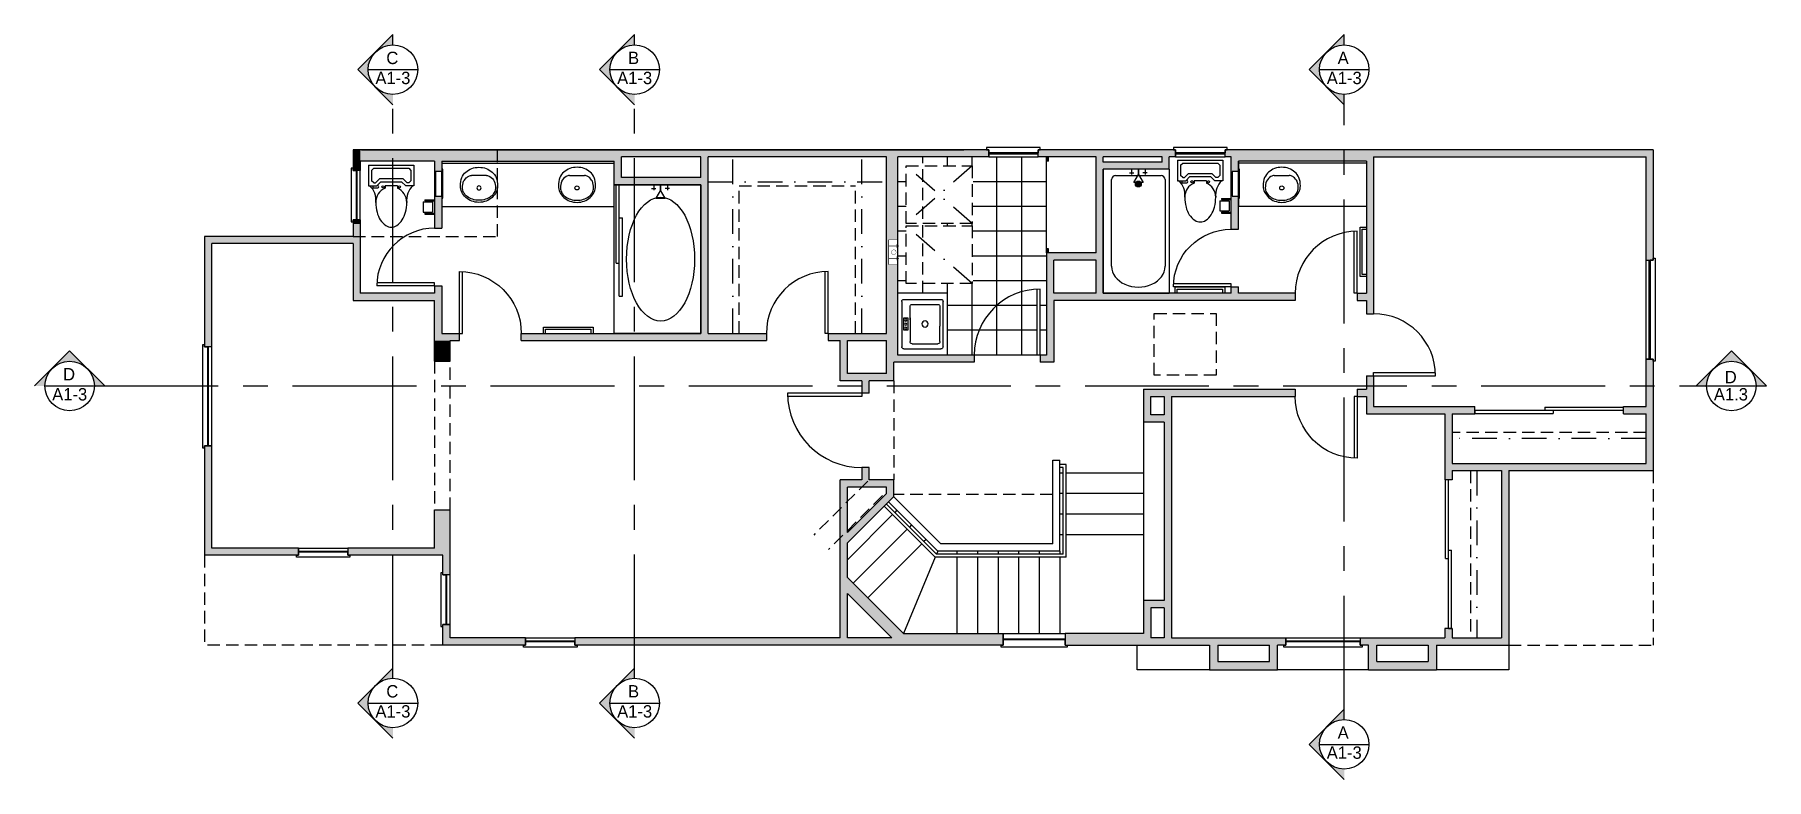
# Model space of a CAD drawing. Extents: x -784 to 55, y -305 to 56.
import ezdxf

# ---------------------------------------------------------------- set-up
doc = ezdxf.new("R2010")
doc.units = 0
doc.header["$LTSCALE"] = 48
doc.header["$MEASUREMENT"] = 0
for name, pattern in [('CENTER', [2, 1.25, -0.25, 0.25, -0.25]), ('DASHDOT2', [0.5, 0.25, -0.125, 0, -0.125]), ('HIDDEN', [0.375, 0.25, -0.125]), ('HIDDEN2', [0.1875, 0.125, -0.0625])]:
    doc.linetypes.add(name, pattern=pattern)
doc.layers.get('0').update_dxf_attribs({"linetype": 'CONTINUOUS'})
for name, color, linetype in [('A-BLDG-OUTLINE', 7, 'HIDDEN2'), ('A-CAB-HI', 3, 'HIDDEN2'), ('A-CAB-LOW', 3, 'CONTINUOUS'), ('A-DOOR-WDO', 1, 'CONTINUOUS'), ('A-FLOORING', 150, 'CONTINUOUS'), ('A-MIRR', 6, 'CONTINUOUS'), ('A-MISC', 6, 'CONTINUOUS'), ('A-PLUMB', 7, 'CONTINUOUS'), ('A-POCHE', 11, 'CONTINUOUS'), ('A-ROOF-BLDG', 3, 'HIDDEN'), ('A-S&P', 3, 'DASHDOT2'), ('A-SECT-LINE', 6, 'CONTINUOUS'), ('A-SOFFIT-INT', 236, 'HIDDEN2'), ('A-STAIR', 3, 'CONTINUOUS'), ('A-SYM', 7, 'CONTINUOUS'), ('A-WALL', 4, 'CONTINUOUS'), ('A-WALL-LOW', 7, 'CONTINUOUS')]:
    doc.layers.add(name, color=color, linetype=linetype)
doc.styles.add('ATT', font='txt')
doc.styles.get("Standard").update_dxf_attribs({"font": 'ERASMD.TTF', "height": 4.5})

# ---------------------------------------------------------------- blocks, each defined once
blk = doc.blocks.new('LF24')
at = {"layer": 'A-DOOR-WDO'}
for p, q in [((0, 0), (0, 28)), ((1.5, 0), (1.5, 27.96)), ((0, 0), (1.5, 0))]:
    blk.add_line(p, q, dxfattribs=at)
blk.add_arc((0, 0), 28, 0, 90, dxfattribs=at)
blk = doc.blocks.new('RT26')
at = {"layer": 'A-DOOR-WDO'}
for p, q in [((-1.5, 0), (-1.5, 29.96)), ((0, 0), (0, 30)), ((0, 0), (-1.5, 0))]:
    blk.add_line(p, q, dxfattribs=at)
blk.add_arc((0, 0), 30, 90, 180, dxfattribs=at)
blk = doc.blocks.new('RT28')
at = {"layer": 'A-DOOR-WDO'}
for p, q in [((-1.5, 0), (-1.5, 31.96)), ((0, 0), (0, 32)), ((0, 0), (-1.5, 0))]:
    blk.add_line(p, q, dxfattribs=at)
blk.add_arc((0, 0), 32, 90, 180, dxfattribs=at)
blk = doc.blocks.new('RT24')
at = {"layer": 'A-DOOR-WDO'}
for p, q in [((-1.5, 0), (-1.5, 27.96)), ((0, 0), (0, 28)), ((0, 0), (-1.5, 0))]:
    blk.add_line(p, q, dxfattribs=at)
blk.add_arc((0, 0), 28, 90, 180, dxfattribs=at)
blk = doc.blocks.new('A$C728E3405')
at = {"layer": 'A-PLUMB'}
for p, q in [((-13, 17.5), (-13, -0.5)), ((-12, 18.5), (10, 18.5)), ((11, 17.5), (11, -0.5)), ((-10.5, 13.5), (-10.5, 1)), ((-3, 14.5), (-9.5, 14.5)), ((-4, 14.5), (7.5, 14.5)), ((8.5, 13.5), (8.5, 1)), ((-9.5, 0), (0, 0)), ((7.5, 0), (0, 0)), ((10, -1.5), (-12, -1.5))]:
    blk.add_line(p, q, dxfattribs=at)
blk.add_lwpolyline([(2, 17.49), (-4, 17.49), (-4, 15.49), (2, 15.49)], close=True, dxfattribs=at)
for centre, radius in [((-3, 16.49), 0.5), ((-1, 16.49), 0.5), ((1, 16.49), 0.5), ((-1.07, 7.25), 1.5)]:
    blk.add_circle(centre, radius, dxfattribs=at)
for centre, start, end in [((-12, 17.5), 90, 180), ((10, 17.5), 0, 90), ((-9.5, 13.5), 90, 180), ((7.5, 13.5), 0, 90), ((-9.5, 1), 180, 270), ((7.5, 1), 270, 0), ((-12, -0.5), 180, 270), ((10, -0.5), 270, 0)]:
    blk.add_arc(centre, 1, start, end, dxfattribs=at)
blk = doc.blocks.new('A$C39BE0FEF')
at = {"layer": 'A-DOOR-WDO'}
for p, q in [((-1.5, 34), (-1.5, 72)), ((0, 72), (-1.5, 72)), ((0, 0), (0, 72)), ((-1.5, 34), (0, 34)), ((0, 38), (1.5, 38)), ((1.5, 0), (1.5, 38)), ((0, 0), (1.5, 0))]:
    blk.add_line(p, q, dxfattribs=at)
blk = doc.blocks.new('15PTOI12')
at = {"color": 0, "linetype": 'ByBlock'}
for p, q in [((0, -11), (0, 11)), ((0, 11), (10, 11)), ((1.5, 8.5), (2.5, 9.5)), ((1.5, -8.5), (1.5, 8.5)), ((2.5, 9.5), (7.5, 9.5)), ((7.5, 9.5), (8.5, 8.5)), ((8.5, 8.5), (8.5, 7.62132)), ((10, 11), (10, 7)), ((6.5, 5.62132), (8.5, 7.62132)), ((6.5, -5.62132), (6.5, 5.62132)), ((8, 5), (10, 7)), ((8, -5), (8, 5)), ((10, 3), (10, -3)), ((10, 3), (11.126136, 3)), ((6.5, -5.62132), (8.5, -7.62132)), ((8, -5), (10, -7)), ((8.5, -8.5), (8.5, -7.62132)), ((10, -3), (11.126136, -3)), ((10, -6.5), (10, -7)), ((10, -11), (10, -7)), ((11, -9), (11, -6.5)), ((0, -11), (10, -11)), ((2.5, -9.5), (1.5, -8.5)), ((2.5, -9.5), (7.5, -9.5)), ((8.5, -8.5), (7.5, -9.5)), ((10, -9), (11, -9))]:
    blk.add_line(p, q, dxfattribs=at)
blk.add_lwpolyline([(18, -7.5, 0.063415), (22.795427, -6.889337, 0.076468), (26.485281, -5.303301, 0.107136), (29.197945, -2.662065, 0.147373), (30, 0, 0.147373), (29.197945, 2.662065, 0.107136), (26.485281, 5.303301, 0.076468), (22.795427, 6.889337, 0.063415), (18, 7.5, 0.063415)], format="xyb", dxfattribs=at)
for centre in [(10.5, 4), (10.5, -4)]:
    blk.add_circle(centre, 0.5, dxfattribs=at)
for centre, radius, start, end in [((16.779412, 16.411765), 8.994964, 221.088993, 277.798917), ((18, 0), 7.5, 90, 156.421822), ((10.5, -6.5), 0.5, 0, 180), ((16.779412, -16.411765), 8.994964, 82.201083, 138.911007), ((18, 0), 7.5, 203.578178, 270)]:
    blk.add_arc(centre, radius, start, end, dxfattribs=at)
at = {"color": 0, "linetype": 'ByBlock', "style": 'ATT'}
for tag, p, flags in [('ITEM', (0, -21), 3), ('ROOM_NUMBER', (0, -30), 1)]:
    blk.add_attdef(tag, p, '', height=6, dxfattribs=dict(at, flags=flags))
blk = doc.blocks.new('A$C48CE6409')
at = {"layer": 'A-PLUMB', "linetype": 'DASHDOT2'}
for p, q in [((0, 32), (28, 0)), ((28, 32), (0, 0)), ((57.08, 32), (29.08, 0))]:
    blk.add_line(p, q, dxfattribs=at)
at = {"layer": 'A-PLUMB', "linetype": 'HIDDEN2'}
for points in [[(0, 0), (0, 32), (28, 32), (28, 0)], [(29.08, 0), (29.08, 32), (57.08, 32), (57.08, 0)]]:
    blk.add_lwpolyline(points, close=True, dxfattribs=at)
blk = doc.blocks.new('15PLAV07')
at = {"color": 0, "linetype": 'ByBlock'}
blk.add_line((4, -3.63), (4, 3.64), dxfattribs=at)
blk.add_lwpolyline([(9, 9, 0.083035), (4.99, 8.33, 0.102376), (2.34, 6.36, 0.093737), (0.62, 3.49, 0.088426), (0, 0, 0.088426), (0.62, -3.49, 0.093737), (2.34, -6.36, 0.102376), (4.99, -8.33, 0.083035), (9, -9, 0.109452), (12.01, -8.33, 0.102376), (14.66, -6.36, 0.093737), (16.38, -3.49, 0.088426), (17, 0, 0.088426), (16.38, 3.49, 0.093737), (14.66, 6.36, 0.102376), (12.01, 8.33, 0.109452)], format="xyb", close=True, dxfattribs=at)
blk.add_circle((10, 0), 1, dxfattribs=at)
for centre, radius, start, end in [((7, 3.64), 3, 146.09549, 180), ((11.36, 0.71), 8.25, 143.1301, 146.09549), ((9.92, 1.79), 6.45, 118.9112, 143.1301), ((9.99, -1.24), 9.24, 89.91715, 110.18758), ((10, 3.45), 4.55, 61.0888, 90), ((9.08, 1.79), 6.45, 36.8699, 61.0888), ((7.64, 0.71), 8.25, 17.25794, 36.8699), ((5.37, 0), 10.63, 0, 17.25794), ((5.37, 0), 10.63, 342.74206, 0), ((7, -3.63), 3, 180, 212.25981), ((9.92, -1.79), 6.45, 212.25981, 241.0888), ((9.99, 1.24), 9.24, 249.81242, 270.08285), ((10, -3.45), 4.55, 270, 298.9112), ((9.08, -1.79), 6.45, 298.9112, 323.1301), ((7.64, -0.71), 8.25, 323.1301, 342.74206)]:
    blk.add_arc(centre, radius, start, end, dxfattribs=at)
blk = doc.blocks.new('A$C55E5684B')
at = {"layer": 'A-MISC'}
for p, q in [((0, 13), (3, 13)), ((0, 1), (0, 13)), ((3, 13), (3, 14)), ((3, 14), (3.5, 14)), ((3, 13), (3, 1)), ((3.5, 14), (3.5, 0)), ((3, 1), (0, 1)), ((3, 0), (3, 1)), ((3.5, 0), (3, 0))]:
    blk.add_line(p, q, dxfattribs=at)
blk = doc.blocks.new('A$C3EF4278A')
at = {"layer": 'A-PLUMB'}
blk.add_hatch(color=256, dxfattribs=at).paths.add_polyline_path([(-8.55, -17, -1), (-5.67, -17, -1)])
for p, q in [((-60, 0), (0, 0)), ((-60, 0), (-60, -32)), ((-46.99, -4), (-4.99, -4)), ((-2.99, -6), (-2.99, -28)), ((0, -32), (0, 0)), ((-6.44, -19.26), (-6.44, -14.74)), ((-6.44, -14.74), (-2.53, -17)), ((0, -13.72), (-2.54, -13.72)), ((-1.71, -12.67), (-1.71, -14.77)), ((-2.53, -17), (-6.44, -19.26)), ((0, -20.28), (-2.54, -20.28)), ((0, -17), (-2.53, -17)), ((-2.53, -17), (0, -17)), ((-1.71, -21.33), (-1.71, -19.23)), ((0, -32), (-60, -32)), ((-4.99, -30), (-46.99, -30))]:
    blk.add_line(p, q, dxfattribs=at)
blk.add_circle((-7.11, -17), 1.44, dxfattribs=at)
for centre, start, end in [((-4.99, -6), 0, 90), ((-4.99, -28), 270, 0)]:
    blk.add_arc(centre, 2, start, end, dxfattribs=at)
blk.add_ellipse((-46.99, -17), major_axis=(0, 13), ratio=0.773067, start_param=0, end_param=3.141593, dxfattribs=at)
blk = doc.blocks.new('T.P.')
at = {"layer": 'A-MISC', "linetype": 'Continuous'}
for p, q in [((-7, -4.75), (-7, 0)), ((-6.5, -4.75), (-6.5, 0)), ((-0.5, -4.75), (-0.5, 0)), ((0, -4.75), (0, 0)), ((-6.5, -4.75), (-7, -4.75)), ((-6, -4), (-6.5, -4)), ((-1, -1), (-6, -1)), ((-6, -5.5), (-6, -1)), ((-1, -5.5), (-6, -5.5)), ((-1, -5.5), (-1, -1)), ((-0.5, -4), (-1, -4)), ((0, -4.75), (-0.5, -4.75))]:
    blk.add_line(p, q, dxfattribs=at)
blk = doc.blocks.new('T.B.')
at = {"layer": 'A-MISC', "linetype": 'Continuous'}
for p, q in [((0, 0), (3, 0)), ((3, 0), (3, -24)), ((0, -1), (2, -1)), ((2, -1), (2, -23)), ((2, -23), (0, -23)), ((3, -24), (0, -24))]:
    blk.add_line(p, q, dxfattribs=at)
blk = doc.blocks.new('A$C2322382C')
at = {"layer": 'A-DOOR-WDO'}
for p, q in [((0, 36), (-36, 36)), ((0, 34.5), (-35.96, 34.5)), ((0, 36), (0, 34.5))]:
    blk.add_line(p, q, dxfattribs=at)
blk.add_arc((0, 36), 36, 180, 270, dxfattribs=at)

msp = doc.modelspace()

# ---------------------------------------------------------------- hatches: boundary and pattern name
at = {"layer": 'A-POCHE'}
h = msp.add_hatch(color=256, dxfattribs=at)
h.dxf.hatch_style = 1
h.paths.add_polyline_path([(-364, 0), (-364, -3.5), (-322, -3.5), (-322, 0), (-323, 0)])
h = msp.add_hatch(color=256, dxfattribs=at)
h.dxf.hatch_style = 1
h.paths.add_polyline_path([(-298, 0), (-298, -3.5), (-270, -3.5), (-270, -69.5), (-294, -69.5), (-294, -99.5), (-297, -99.5), (-297, -103), (-290.5, -103), (-290.5, -73), (-173.5, -73), (-173.5, -69.5), (-201, -69.5), (-201, -66.5), (-204.5, -66.5), (-204.5, -69.5), (-266.5, -69.5), (-266.5, -9.5), (-234.5, -9.5), (-234.5, -3.5), (-231.5, -3.5), (-231.5, 0), (-232.5, 0)])
h.paths.add_polyline_path([(-266.5, -3.5), (-266.5, -6), (-238, -6), (-238, -3.5)], flags=17)
h = msp.add_hatch(color=256, dxfattribs=at)
h.dxf.hatch_style = 1
h.paths.add_polyline_path([(-201, 0), (-207.5, 0), (-207.5, -3.5), (-204.5, -3.5), (-204.5, -38.5), (-201, -38.5), (-201, -22.49), (-204, -22.49), (-204, -10.49), (-201, -10.49), (-201, -9.49), (-201, -5.5)])
h = msp.add_hatch(color=256, dxfattribs=at)
h.dxf.hatch_style = 1
h.paths.add_polyline_path([(-626.5, 0), (-630, 0), (-630, -5.5), (-626.5, -5.5)])
h.paths.add_polyline_path([(-630, -10), (-626.5, -10), (-626.5, -5.5), (-630, -5.5)])
h = msp.add_hatch(color=256, dxfattribs=at)
h.dxf.hatch_style = 1
h.paths.add_polyline_path([(-503.5, 0), (-626.5, 0), (-626.5, -5.5), (-587, -5.5), (-503.5, -5.5)])
h = msp.add_hatch(color=256, dxfattribs=at)
h.dxf.hatch_style = 1
h.paths.add_polyline_path([(-587, -5.5), (-590.5, -5.5), (-590.5, -38), (-587, -38), (-587, -22.49), (-590, -22.49), (-590, -10.49), (-587, -10.49), (-587, -9.49)])
h = msp.add_hatch(color=256, dxfattribs=at)
h.dxf.hatch_style = 1
h.paths.add_polyline_path([(-500, -13.5), (-500, -3.5), (-461.5, -3.5), (-461.5, -13.5)], flags=16)
h.paths.add_polyline_path([(-548.5, -89), (-548.5, -92.5), (-429.75, -92.5), (-429.75, -89), (-458, -89), (-458, -3.5), (-364, -3.5), (-364, 0), (-503.5, 0), (-503.5, -17), (-461.5, -17), (-461.5, -89)])
h = msp.add_hatch(color=256, dxfattribs=at)
h.dxf.hatch_style = 1
h.paths.add_polyline_path([(-370.5, -43.65), (-366, -43.65), (-366, -3.5), (-371.5, -3.5), (-371.5, -99.5), (-366, -99.5), (-366, -55.65), (-370.5, -55.65)])
h = msp.add_hatch(color=256, dxfattribs=at)
h.dxf.hatch_style = 1
h.paths.add_polyline_path([(-293, -3.5), (-294, -3.5), (-294, -5.5), (-293, -5.5)])
h = msp.add_hatch(color=256, dxfattribs=at)
h.dxf.hatch_style = 1
h.paths.add_polyline_path([(-201, 0), (-201, -5.5), (-139, -5.5), (-139, 0)])
h = msp.add_hatch(color=256, dxfattribs=at)
h.dxf.hatch_style = 1
h.paths.add_polyline_path([(-139, 0), (-139, -5.5), (-139, -69.5), (-143.5, -69.5), (-143.5, -73), (-139, -73), (-139, -79.5), (-135.5, -79.5), (-135.5, -3.5), (-3.5, -3.5), (-3.5, -53.5), (0, -53.5), (0, -52.5), (0, 0)])
h = msp.add_hatch(color=256, dxfattribs=at)
h.dxf.hatch_style = 1
h.paths.add_polyline_path([(-702, -95.5), (-698.5, -95.5), (-698.5, -45.5), (-630, -45.5), (-630, -73), (-590.5, -73), (-590.5, -92.5), (-578.5, -92.5), (-578.5, -89), (-587, -89), (-587, -66), (-590.5, -66), (-590.5, -69.5), (-626.5, -69.5), (-626.5, -36), (-630, -36), (-630, -42), (-702, -42)])
h = msp.add_hatch(color=256, dxfattribs=at)
h.dxf.hatch_style = 1
h.paths.add_polyline_path([(-626.5, -36.02), (-626.5, -34), (-630, -34), (-630, -35), (-630, -36.02)])
h = msp.add_hatch(color=256, dxfattribs=at)
h.dxf.hatch_style = 1
h.paths.add_polyline_path([(-294, -50), (-293, -50), (-293, -48), (-294, -48)])
h = msp.add_hatch(color=256, dxfattribs=at)
h.dxf.hatch_style = 1
h.paths.add_polyline_path([(-294, -50), (-294, -69.5), (-290.5, -69.5), (-290.5, -53.5), (-270, -53.5), (-270, -50)])
h = msp.add_hatch(color=256, dxfattribs=at)
h.paths.add_polyline_path([(-371.5, -89), (-390.5, -89), (-390.5, -92.5), (-371.5, -92.5)])
h.paths.add_polyline_path([(-390.5, -89), (-399.75, -89), (-399.75, -92.5), (-394, -92.5), (-394, -112), (-390.5, -112)])
h.paths.add_polyline_path([(-371.5, -108.5), (-390.5, -108.5), (-390.5, -112), (-383.5, -112), (-383.5, -114.49), (-380, -114.49), (-380, -112), (-371.5, -112)])
h.paths.add_polyline_path([(-380, -114.49), (-383.5, -114.49), (-383.5, -118), (-380, -118)])
h = msp.add_hatch(color=256, dxfattribs=at)
h.dxf.hatch_style = 1
h.paths.add_polyline_path([(-583, -92.5), (-590.5, -92.5), (-590.5, -102.5), (-583, -102.5)])
h = msp.add_hatch(color=256, dxfattribs=at)
h.dxf.hatch_style = 1
h.paths.add_polyline_path([(-371.5, -112), (-368, -112), (-368, -103), (-329, -103), (-329, -99.5), (-371.5, -99.5)])
h = msp.add_hatch(color=256, dxfattribs=at)
h.dxf.hatch_style = 1
h.paths.add_polyline_path([(0, -101.5), (-3.5, -101.5), (-3.5, -124.5), (-14.5, -124.5), (-14.5, -128), (-3.5, -128), (-3.5, -152), (-23, -152), (-23, -155.5), (0, -155.5)])
h = msp.add_hatch(color=256, dxfattribs=at)
h.dxf.hatch_style = 1
h.paths.add_polyline_path([(-173.5, -116), (-247, -116), (-247, -132), (-237, -132), (-237, -218.5), (-247, -218.5), (-247, -234.5), (-247, -240), (-215, -240), (-215, -252), (-182, -252), (-182, -240), (-178, -240), (-178, -236.5), (-233.5, -236.5), (-233.5, -119.5), (-173.5, -119.5)])
h.paths.add_polyline_path([(-237, -119.5), (-237, -128.5), (-243.5, -128.5), (-243.5, -119.5)], flags=17)
h.paths.add_polyline_path([(-237, -222), (-237, -236.5), (-243.5, -236.5), (-243.5, -222)], flags=16)
h.paths.add_polyline_path([(-211, -240), (-186, -240), (-186, -248), (-211, -248)], flags=17)
h = msp.add_hatch(color=256, dxfattribs=at)
h.dxf.hatch_style = 1
h.paths.add_polyline_path([(-47, -152), (-97.5, -152), (-97.5, -128), (-86.5, -128), (-86.5, -124.5), (-135.5, -124.5), (-135.5, -109.5), (-139, -109.5), (-139, -116), (-143.5, -116), (-143.5, -119.5), (-139, -119.5), (-139, -128), (-101, -128), (-101, -160), (-97.5, -160), (-97.5, -155.5), (-73.5, -155.5), (-73.5, -236.5), (-97.5, -236.5), (-97.5, -232), (-101, -232), (-101, -236.5), (-142, -236.5), (-142, -240), (-141, -240), (-138, -240), (-138, -252), (-105, -252), (-105, -240), (-70, -240), (-70, -155.5), (-47, -155.5)])
h.paths.add_polyline_path([(-109, -240), (-109, -248), (-134, -248), (-134, -240)], flags=17)
h = msp.add_hatch(color=256, dxfattribs=at)
h.dxf.hatch_style = 1
h.paths.add_polyline_path([(-698.5, -143.5), (-702, -143.5), (-702, -196.5), (-656.5, -196.5), (-656.5, -193), (-698.5, -193)])
h = msp.add_hatch(color=256, dxfattribs=at)
h.paths.add_polyline_path([(-390.5, -184.61), (-394, -188.11), (-394, -236.5), (-493.58, -236.5), (-493.58, -240), (-390.5, -240)])
h.paths.add_polyline_path([(-371.5, -236.5), (-390.5, -236.5), (-390.5, -240), (-371.5, -240)])
h.paths.add_polyline_path([(-369, -236.5), (-371.5, -236.5), (-371.5, -240), (-369, -240)])
h.paths.add_polyline_path([(-390.5, -170.46), (-394, -173.96), (-394, -188.11), (-390.5, -184.61)])
h.paths.add_polyline_path([(-390.5, -160), (-394, -160), (-394, -173.96), (-390.5, -170.46)])
h.paths.add_polyline_path([(-371.5, -160), (-380, -160), (-380, -154), (-383.5, -154), (-383.5, -160), (-390.5, -160), (-390.5, -163.5), (-371.5, -163.5)])
h.paths.add_polyline_path([(-369, -160), (-371.5, -160), (-371.5, -171.5), (-369, -169)])
h.paths.add_polyline_path([(-368, -160), (-369, -160), (-369, -169), (-368, -168)])
h.paths.add_polyline_path([(-371.5, -166.55), (-390.5, -185.55), (-390.5, -190.5), (-371.5, -171.5)])
h = msp.add_hatch(color=256, dxfattribs=at)
h.dxf.hatch_style = 1
h.paths.add_polyline_path([(-47, -152), (-47.07, -152), (-47.07, -155.5), (-47, -155.5), (-22.75, -155.5), (-22.75, -152)])
h = msp.add_hatch(color=256, dxfattribs=at)
h.dxf.hatch_style = 1
h.paths.add_polyline_path([(-583, -174.5), (-590.5, -174.5), (-590.5, -193), (-583, -193)])
h = msp.add_hatch(color=256, dxfattribs=at)
h.dxf.hatch_style = 1
h.paths.add_polyline_path([(-583, -193), (-590.5, -193), (-632.5, -193), (-632.5, -196.5), (-631.5, -196.5), (-586.5, -196.5), (-586.5, -206.25), (-583, -206.25)])
h = msp.add_hatch(color=256, dxfattribs=at)
h.dxf.hatch_style = 1
h.paths.add_polyline_path([(-315.01, -234.5), (-363.22, -234.5), (-390.5, -207.22), (-390.5, -215), (-369, -236.5), (-369, -240), (-315.01, -240)])
h = msp.add_hatch(color=256, dxfattribs=at)
h.dxf.hatch_style = 1
h.paths.add_polyline_path([(-546.5, -240), (-546.5, -236.5), (-583, -236.5), (-583, -230), (-586.5, -230), (-586.5, -231), (-586.5, -240)])
h = msp.add_hatch(color=256, dxfattribs=at)
h.dxf.hatch_style = 1
h.paths.add_polyline_path([(-247, -234.5), (-285.01, -234.5), (-285.01, -240), (-284.01, -240), (-247, -240)])
msp.add_hatch(color=256, dxfattribs=at).paths.add_polyline_path([(-493.58, -236.5), (-522.5, -236.5), (-522.5, -240), (-521.5, -240), (-493.58, -240)])
at = {"layer": 'A-SECT-LINE'}
h = msp.add_hatch(color=256, dxfattribs=at)
h.paths.add_polyline_path([(-610.71, 55.77), (-619.2, 47.28, -0.198912), (-610.71, 50.8)])
h.paths.add_polyline_path([(-619.2, 47.28), (-627.69, 38.8), (-619.2, 30.31, -0.198912), (-622.71, 38.8, -0.198912)])
h.paths.add_polyline_path([(-610.71, 26.8, -0.198912), (-619.2, 30.31), (-610.71, 21.83)])
h = msp.add_hatch(color=256, dxfattribs=at)
h.paths.add_polyline_path([(-493.58, 55.77), (-502.07, 47.28, -0.198912), (-493.58, 50.8)])
h.paths.add_polyline_path([(-502.07, 47.28), (-510.55, 38.8), (-502.07, 30.31, -0.198912), (-505.58, 38.8, -0.198912)])
h.paths.add_polyline_path([(-493.58, 26.8, -0.198912), (-502.07, 30.31), (-493.58, 21.83)])
h = msp.add_hatch(color=256, dxfattribs=at)
h.paths.add_polyline_path([(-149.74, 55.77), (-158.23, 47.28, -0.198912), (-149.74, 50.8)])
h.paths.add_polyline_path([(-158.23, 47.28), (-166.71, 38.8), (-158.23, 30.31, -0.198912), (-161.74, 38.8, -0.198912)])
h.paths.add_polyline_path([(-149.74, 26.8, -0.198912), (-158.23, 30.31), (-149.74, 21.83)])
h = msp.add_hatch(color=256, dxfattribs=at)
h.paths.add_polyline_path([(-750.37, -114.49), (-758.85, -106, -0.198912), (-755.34, -114.49)])
h.paths.add_polyline_path([(-758.85, -106), (-767.34, -97.52), (-775.82, -106, -0.198912), (-767.34, -102.49, -0.198912)])
h.paths.add_polyline_path([(-779.34, -114.49, -0.198912), (-775.82, -106), (-784.31, -114.49)])
h = msp.add_hatch(color=256, dxfattribs=at)
h.paths.add_polyline_path([(54.81, -114.49), (46.32, -106, -0.198912), (49.84, -114.49)])
h.paths.add_polyline_path([(46.32, -106), (37.84, -97.52), (29.35, -106, -0.198912), (37.84, -102.49, -0.198912)])
h.paths.add_polyline_path([(25.84, -114.49, -0.198912), (29.35, -106), (20.86, -114.49)])
h = msp.add_hatch(color=256, dxfattribs=at)
h.paths.add_polyline_path([(-610.71, -251.16), (-619.2, -259.65, -0.198912), (-610.71, -256.13)])
h.paths.add_polyline_path([(-619.2, -259.65), (-627.69, -268.13), (-619.2, -276.62, -0.198912), (-622.71, -268.13, -0.198912)])
h.paths.add_polyline_path([(-610.71, -280.13, -0.198912), (-619.2, -276.62), (-610.71, -285.1)])
h = msp.add_hatch(color=256, dxfattribs=at)
h.paths.add_polyline_path([(-493.58, -251.16), (-502.07, -259.65, -0.198912), (-493.58, -256.13)])
h.paths.add_polyline_path([(-502.07, -259.65), (-510.55, -268.13), (-502.07, -276.62, -0.198912), (-505.58, -268.13, -0.198912)])
h.paths.add_polyline_path([(-493.58, -280.13, -0.198912), (-502.07, -276.62), (-493.58, -285.1)])
h = msp.add_hatch(color=256, dxfattribs=at)
h.paths.add_polyline_path([(-149.74, -271.16), (-158.23, -279.65, -0.198912), (-149.74, -276.13)])
h.paths.add_polyline_path([(-158.23, -279.65), (-166.71, -288.13), (-158.23, -296.62, -0.198912), (-161.74, -288.13, -0.198912)])
h.paths.add_polyline_path([(-149.74, -300.13, -0.198912), (-158.23, -296.62), (-149.74, -305.1)])

# ---------------------------------------------------------------- linework, layer by layer
at = {"layer": 'A-BLDG-OUTLINE'}
for p, q in [((0, -155.5), (0, -240)), ((-702, -196.5), (-702, -240)), ((-586.5, -240), (-702, -240)), ((-70, -240), (0, -240))]:
    msp.add_line(p, q, dxfattribs=at)
msp.add_lwpolyline([(-630, -42), (-559.99, -42), (-559.99, 0)], dxfattribs=at)
at = {"layer": 'A-CAB-HI'}
msp.add_line((-354, -69.5), (-354, -3.5), dxfattribs=at)
at = {"layer": 'A-CAB-LOW'}
for p, q in [((-294, -50), (-294, -3.5)), ((-293, -5.5), (-294, -5.5)), ((-293, -5.5), (-293, -3.5)), ((-587, -27.5), (-503.5, -27.5)), ((-139, -27.5), (-201, -27.5)), ((-293, -48), (-294, -48)), ((-293, -50), (-293, -48)), ((-342, -69.5), (-366, -69.5)), ((-342, -99.5), (-342, -69.5))]:
    msp.add_line(p, q, dxfattribs=at)
at = {"layer": 'A-CAB-LOW', "linetype": 'HIDDEN2'}
msp.add_line((-291, -167), (-368, -167), dxfattribs=at)
at = {"layer": 'A-DOOR-WDO'}
for p, q in [((-502.5, -55), (-502.5, -17)), ((-501, -55), (-501, -17)), ((-501, -71), (-501, -17)), ((-501, -33), (-499.5, -33)), ((-499.5, -71), (-499.5, -33)), ((-502.5, -55), (-501, -55)), ((-501, -71), (-499.5, -71))]:
    msp.add_line(p, q, dxfattribs=at)
for points in [[(-298, 0), (-297, 0), (-297, 1), (-323, 1), (-323, 0), (-322, 0), (-322, -3.5), (-298, -3.5), (-298, 0), (-298, -1.5), (-322, -1.5), (-322, -2), (-298, -2)], [(-207.5, 0), (-206.5, 0), (-206.5, 1), (-232.5, 1), (-232.5, 0), (-231.5, 0), (-231.5, -3.5), (-207.5, -3.5), (-207.5, 0), (-207.5, -1.5), (-231.5, -1.5), (-231.5, -2), (-207.5, -2)], [(-630, -10), (-630, -9), (-631, -9), (-631, -35), (-630, -35), (-630, -34), (-626.5, -34), (-626.5, -10), (-630, -10), (-628.5, -10), (-628.5, -34), (-628, -34), (-628, -10)], [(0, -53.5), (0, -52.5), (1, -52.5), (1, -102.5), (0, -102.5), (0, -101.5), (-3.5, -101.5), (-3.5, -53.5), (0, -53.5), (-1.5, -53.5), (-1.5, -101.5), (-2, -101.5), (-2, -53.5)], [(-702, -95.5), (-702, -94.5), (-703, -94.5), (-703, -144.5), (-702, -144.5), (-702, -143.5), (-698.5, -143.5), (-698.5, -95.5), (-702, -95.5), (-700.5, -95.5), (-700.5, -143.5), (-700, -143.5), (-700, -95.5)], [(-632.5, -196.5), (-631.5, -196.5), (-631.5, -197.5), (-657.5, -197.5), (-657.5, -196.5), (-656.5, -196.5), (-656.5, -193), (-632.5, -193), (-632.5, -196.5), (-632.5, -195), (-656.5, -195), (-656.5, -194.5), (-632.5, -194.5)], [(-586.5, -206), (-586.5, -205), (-587.5, -205), (-587.5, -231), (-586.5, -231), (-586.5, -230), (-583, -230), (-583, -206), (-586.5, -206), (-585, -206), (-585, -230), (-584.5, -230), (-584.5, -206)], [(-285.01, -240), (-284.01, -240), (-284.01, -241), (-316.01, -241), (-316.01, -240), (-315.01, -240), (-315.01, -234.5), (-285.01, -234.5), (-285.01, -240), (-285.01, -237.5), (-315.01, -237.5), (-315.01, -237), (-285.01, -237)], [(-522.5, -240), (-521.5, -240), (-521.5, -241), (-547.5, -241), (-547.5, -240), (-546.5, -240), (-546.5, -236.5), (-522.5, -236.5), (-522.5, -240), (-522.5, -238.5), (-546.5, -238.5), (-546.5, -238), (-522.5, -238)], [(-142, -240), (-141, -240), (-141, -241), (-179, -241), (-179, -240), (-178, -240), (-178, -236.5), (-142, -236.5), (-142, -240), (-142, -238.5), (-178, -238.5), (-178, -238), (-142, -238)]]:
    msp.add_lwpolyline(points, dxfattribs=at)
at = {"layer": 'A-FLOORING'}
for p, q in [((-342, -7.75), (-342, -3.5)), ((-330, -7.75), (-330, -3.5)), ((-318, -99.5), (-318, -3.5)), ((-306, -99.5), (-306, -3.5)), ((-362, -15.5), (-366, -15.5)), ((-294, -15.5), (-329.52, -15.5)), ((-362, -27.5), (-366, -27.5)), ((-294, -27.5), (-329.52, -27.5)), ((-362, -39.5), (-366, -39.5)), ((-342, -36.82), (-342, -35.75)), ((-330, -36.82), (-330, -35.75)), ((-294, -39.5), (-329.52, -39.5)), ((-362, -51.5), (-366, -51.5)), ((-294, -51.5), (-329.52, -51.5)), ((-362, -63.5), (-366, -63.5)), ((-342, -69.5), (-342, -64.82)), ((-330, -99.5), (-330, -64.82)), ((-294, -63.5), (-329.52, -63.5)), ((-298.5, -75.5), (-342, -75.5)), ((-294, -75.5), (-297, -75.5)), ((-298.5, -87.5), (-342, -87.5)), ((-294, -87.5), (-297, -87.5)), ((-294, -99.5), (-366, -99.5))]:
    msp.add_line(p, q, dxfattribs=at)
at = {"layer": 'A-MIRR'}
for p, q in [((-587, -6.5), (-503.5, -6.5)), ((-139, -6.5), (-201, -6.5))]:
    msp.add_line(p, q, dxfattribs=at)
at = {"layer": 'A-MISC', "linetype": 'HIDDEN2'}
msp.add_lwpolyline([(-241.76, -79.3), (-211.76, -79.3), (-211.76, -109.3), (-241.76, -109.3)], close=True, dxfattribs=at)
at = {"layer": 'A-PLUMB'}
for p, q in [((-503.5, -17), (-461.5, -17)), ((-503.5, -89), (-503.5, -17)), ((-485.33, -18.71), (-483.23, -18.71)), ((-484.28, -17), (-484.28, -19.54)), ((-481, -19.53), (-483.26, -23.44)), ((-483.26, -23.44), (-478.74, -23.44)), ((-481, -19.53), (-481, -17)), ((-481, -17), (-481, -19.53)), ((-478.74, -23.44), (-481, -19.53)), ((-476.67, -18.71), (-478.77, -18.71)), ((-477.72, -17), (-477.72, -19.54)), ((-461.5, -17), (-461.5, -89)), ((-461.5, -89), (-503.5, -89))]:
    msp.add_line(p, q, dxfattribs=at)
msp.add_ellipse((-481, -53), major_axis=(0, -30), ratio=0.55, dxfattribs=at)
at = {"layer": 'A-ROOF-BLDG'}
for p, q in [((-524, 0), (-334, 0)), ((0, 0), (0, -53.5))]:
    msp.add_line(p, q, dxfattribs=at)
at = {"layer": 'A-S&P'}
for p, q in [((-446, -89), (-446, -3.5)), ((-383.5, -89), (-383.5, -3.5)), ((-458, -15.5), (-371.5, -15.5)), ((-3.5, -140), (-97.5, -140)), ((-85.5, -155.5), (-85.5, -236.5))]:
    msp.add_line(p, q, dxfattribs=at)
at = {"layer": 'A-S&P', "linetype": 'HIDDEN2'}
for p, q in [((-443, -17.5), (-386.5, -17.5)), ((-443, -89), (-443, -17.5)), ((-386.5, -89), (-386.5, -17.5)), ((-3.5, -137), (-97.5, -137)), ((-88.5, -155.5), (-88.5, -236.5))]:
    msp.add_line(p, q, dxfattribs=at)
at = {"layer": 'A-SECT-LINE'}
for p, q in [((-610.71, 55.77), (-627.69, 38.8)), ((-610.71, 50.8), (-610.71, 55.77)), ((-493.58, 55.77), (-510.55, 38.8)), ((-493.58, 50.8), (-493.58, 55.77)), ((-149.74, 55.77), (-166.71, 38.8)), ((-149.74, 50.8), (-149.74, 55.77)), ((-610.71, 21.83), (-627.69, 38.8)), ((-622.71, 38.8), (-598.71, 38.8)), ((-493.58, 21.83), (-510.55, 38.8)), ((-505.58, 38.8), (-481.58, 38.8)), ((-149.74, 21.83), (-166.71, 38.8)), ((-161.74, 38.8), (-137.74, 38.8)), ((-784.31, -114.49), (-767.34, -97.52)), ((-750.37, -114.49), (-767.34, -97.52)), ((20.86, -114.49), (37.84, -97.52)), ((54.81, -114.49), (37.84, -97.52)), ((-779.34, -114.49), (-755.34, -114.49)), ((-755.34, -114.49), (-750.37, -114.49)), ((25.84, -114.49), (49.84, -114.49)), ((49.84, -114.49), (54.81, -114.49)), ((-610.71, -251.16), (-627.69, -268.13)), ((-610.71, -256.13), (-610.71, -251.16)), ((-493.58, -251.16), (-510.55, -268.13)), ((-493.58, -256.13), (-493.58, -251.16)), ((-610.71, -285.1), (-627.69, -268.13)), ((-622.71, -268.13), (-598.71, -268.13)), ((-493.58, -285.1), (-510.55, -268.13)), ((-505.58, -268.13), (-481.58, -268.13)), ((-149.74, -271.16), (-166.71, -288.13)), ((-149.74, -276.13), (-149.74, -271.16)), ((-149.74, -305.1), (-166.71, -288.13)), ((-161.74, -288.13), (-137.74, -288.13))]:
    msp.add_line(p, q, dxfattribs=at)
at = {"layer": 'A-SECT-LINE', "linetype": 'CENTER'}
for p, q in [((-610.71, -256.13), (-610.71, 26.8)), ((-493.58, -256.13), (-493.58, 26.8)), ((-149.74, -276.13), (-149.74, 26.8)), ((-755.34, -114.49), (25.84, -114.49))]:
    msp.add_line(p, q, dxfattribs=at)
at = {"layer": 'A-SECT-LINE'}
for centre in [(-610.71, 38.8), (-493.58, 38.8), (-149.74, 38.8), (-767.34, -114.49), (37.84, -114.49), (-610.71, -268.13), (-493.58, -268.13), (-149.74, -288.13)]:
    msp.add_circle(centre, 12, dxfattribs=at)
at = {"layer": 'A-SOFFIT-INT'}
for p, q in [((-590.5, -102.5), (-590.5, -174.5)), ((-583, -174.5), (-583, -102.5)), ((-368, -112), (-368, -160))]:
    msp.add_line(p, q, dxfattribs=at)
at = {"layer": 'A-STAIR'}
for p, q in [((-284.5, -152.5), (-287.5, -152.5)), ((-286, -154), (-287.5, -154)), ((-287.5, -156.5), (-286, -156.5)), ((-286, -196), (-286, -154)), ((-284.5, -197.5), (-284.5, -152.5)), ((-284.5, -156.5), (-247, -156.5)), ((-287.5, -166.5), (-286, -166.5)), ((-284.5, -166.5), (-247, -166.5)), ((-347.9, -197.5), (-372.7, -172.7)), ((-347.27, -196), (-371.64, -171.64)), ((-366.45, -174.7), (-367.51, -175.76)), ((-368.57, -176.82), (-390.5, -198.75)), ((-361.5, -183.89), (-387.67, -210.06)), ((-359.38, -181.77), (-360.44, -182.83)), ((-287.5, -176.5), (-286, -176.5)), ((-284.5, -176.5), (-247, -176.5)), ((-354.43, -190.96), (-380.59, -217.13)), ((-352.31, -188.84), (-353.37, -189.9)), ((-287.5, -186.5), (-286, -186.5)), ((-284.5, -186.5), (-247, -186.5)), ((-347.9, -197.5), (-363.22, -234.5)), ((-284.5, -197.5), (-347.9, -197.5)), ((-346.65, -194.5), (-347.27, -196)), ((-286, -196), (-347.27, -196)), ((-337.5, -194.5), (-337.5, -196)), ((-337.5, -197.5), (-337.5, -234.5)), ((-327.5, -194.5), (-327.5, -196)), ((-327.5, -197.5), (-327.5, -234.5)), ((-317.5, -194.5), (-317.5, -196)), ((-317.5, -197.5), (-317.5, -234.5)), ((-307.5, -194.5), (-307.5, -196)), ((-307.5, -197.5), (-307.5, -234.5)), ((-297.5, -194.5), (-297.5, -196)), ((-297.5, -197.5), (-297.5, -234.5)), ((-287.5, -194.5), (-287.5, -196)), ((-287.5, -197.5), (-287.5, -234.5))]:
    msp.add_line(p, q, dxfattribs=at)
at = {"layer": 'A-STAIR', "linetype": 'HIDDEN2'}
for p, q in [((-380.59, -160.56), (-406.76, -186.72)), ((-373.52, -167.63), (-399.69, -193.79))]:
    msp.add_line(p, q, dxfattribs=at)
at = {"layer": 'A-SYM', "const_width": 0.25}
for points in [[(-366, -43.65), (-370.5, -43.65), (-370.5, -55.65), (-366, -55.65)], [(-370.5, -46.65), (-365.5, -46.65)], [(-366.5, -46.65), (-366.5, -45.65)], [(-366.5, -46.65), (-366.5, -47.65)], [(-370.5, -52.65), (-365.5, -52.65)], [(-366.5, -52.65), (-366.5, -51.65)], [(-366.5, -52.65), (-366.5, -53.65)]]:
    msp.add_lwpolyline(points, dxfattribs=at)
at = {"layer": 'A-SYM', "const_width": 0.15}
msp.add_lwpolyline([(-369.1, -49.66), (-369.18, -49.66, 458.365509), (-369.18, -49.65), (-369.25, -49.65)], format="xyb", dxfattribs=at)
at = {"layer": 'A-WALL'}
for p, q in [((-322, 0), (-630, 0)), ((-626, 0), (-334, 0)), ((-298, -3.5), (-298, 0)), ((-231.5, 0), (-298, 0)), ((-207.5, -3.5), (-207.5, 0)), ((0, 0), (-207.5, 0)), ((0, 0), (0, -53.5)), ((-630, 0), (-630, -10)), ((-590.5, -5.5), (-626.5, -5.5)), ((-626.5, -5.5), (-626.5, -10)), ((-590.5, -5.5), (-590.5, -38)), ((-587, -5.5), (-587, -38)), ((-587, -5.5), (-503.5, -5.5)), ((-503.5, -17), (-503.5, -5.5)), ((-461.5, -3.5), (-500, -3.5)), ((-500, -13.5), (-500, -3.5)), ((-461.5, -13.5), (-461.5, -3.5)), ((-458, -89), (-458, -3.5)), ((-371.5, -3.5), (-458, -3.5)), ((-371.5, -89), (-371.5, -3.5)), ((-366, -99.5), (-366, -3.5)), ((-322, -3.5), (-366, -3.5)), ((-322, -3.5), (-322, 0)), ((-270, -3.5), (-298, -3.5)), ((-270, -50), (-270, -3.5)), ((-266.5, -6), (-266.5, -3.5)), ((-238, -3.5), (-266.5, -3.5)), ((-238, -6), (-266.5, -6)), ((-238, -6), (-238, -3.5)), ((-231.5, -3.5), (-234.5, -3.5)), ((-234.5, -9.5), (-234.5, -3.5)), ((-231.5, -3.5), (-231.5, 0)), ((-204.5, -3.5), (-207.5, -3.5)), ((-204.5, -38.5), (-204.5, -3.5)), ((-201, -5.5), (-201, -27.5)), ((-139, -5.5), (-201, -5.5)), ((-201, -38.5), (-201, -5.5)), ((-139, -5.5), (-139, -69.5)), ((-135.5, -3.5), (-135.5, -79.5)), ((-135.5, -3.5), (-3.5, -3.5)), ((-3.5, -53.5), (-3.5, -3.5)), ((-626.5, -10), (-630, -10)), ((-461.5, -13.5), (-500, -13.5)), ((-266.5, -9.5), (-266.5, -69.5)), ((-234.5, -9.5), (-266.5, -9.5)), ((-461.5, -17), (-503.5, -17)), ((-461.5, -89), (-461.5, -17)), ((-630, -34), (-630, -42)), ((-626.5, -34), (-630, -34)), ((-626.5, -34), (-626.5, -69.5)), ((-590.5, -38), (-587, -38)), ((-204.5, -38.5), (-201, -38.5)), ((-702, -42), (-702, -95.5)), ((-630, -42), (-702, -42)), ((-698.5, -95.5), (-698.5, -45.5)), ((-630, -45.5), (-698.5, -45.5)), ((-630, -45.5), (-630, -73)), ((-294, -50), (-294, -99.5)), ((-270, -50), (-294, -50)), ((-270, -53.5), (-290.5, -53.5)), ((-290.5, -69.5), (-290.5, -53.5)), ((-270, -69.5), (-270, -53.5)), ((-3.5, -53.5), (0, -53.5)), ((-590.5, -66), (-587, -66)), ((-590.5, -66), (-590.5, -69.5)), ((-587, -66), (-587, -89)), ((-204.5, -69.5), (-204.5, -66.5)), ((-204.5, -66.5), (-201, -66.5)), ((-201, -69.5), (-201, -66.5)), ((-630, -73), (-630, -73)), ((-630, -73), (-590.5, -73)), ((-590.5, -69.5), (-626.5, -69.5)), ((-590.5, -102.5), (-590.5, -73)), ((-270, -69.5), (-290.5, -69.5)), ((-173.5, -73), (-290.5, -73)), ((-290.5, -73), (-290.5, -103)), ((-204.5, -69.5), (-266.5, -69.5)), ((-173.5, -69.5), (-201, -69.5)), ((-173.5, -69.5), (-173.5, -73)), ((-143.5, -69.5), (-143.5, -73)), ((-143.5, -69.5), (-139, -69.5)), ((-143.5, -73), (-139, -73)), ((-139, -73), (-139, -79.5)), ((-139, -79.5), (-135.5, -79.5)), ((-587, -89), (-578.5, -89)), ((-578.5, -92.5), (-578.5, -89)), ((-548.5, -89), (-461.5, -89)), ((-548.5, -92.5), (-548.5, -89)), ((-458, -89), (-429.75, -89)), ((-429.75, -89), (-429.75, -92.5)), ((-399.75, -89), (-371.5, -89)), ((-399.75, -89), (-399.75, -92.5)), ((-698.5, -95.5), (-702, -95.5)), ((-698.5, -95.5), (-702, -95.5)), ((-583, -92.5), (-578.5, -92.5)), ((-583, -102.5), (-583, -92.5)), ((-548.5, -92.5), (-429.75, -92.5)), ((-399.75, -92.5), (-394, -92.5)), ((-394, -112), (-394, -92.5)), ((-390.5, -92.5), (-371.5, -92.5)), ((-390.5, -108.5), (-390.5, -92.5)), ((-371.5, -108.5), (-371.5, -92.5)), ((-329, -99.5), (-366, -99.5)), ((-329, -99.5), (-329, -103)), ((-294, -99.5), (-297, -99.5)), ((-297, -99.5), (-297, -103)), ((-590.5, -102.5), (-583, -102.5)), ((-371.5, -108.5), (-390.5, -108.5)), ((-368, -112), (-368, -103)), ((-329, -103), (-368, -103)), ((-290.5, -103), (-297, -103)), ((-3.5, -101.5), (0, -101.5)), ((-3.5, -124.5), (-3.5, -101.5)), ((0, -101.5), (0, -155.5)), ((-383.5, -112), (-394, -112)), ((-383.5, -112), (-383.5, -118)), ((-368, -112), (-380, -112)), ((-380, -118), (-380, -112)), ((-247, -116), (-173.5, -116)), ((-247, -116), (-247, -132)), ((-173.5, -116), (-173.5, -119.5)), ((-143.5, -116), (-143.5, -119.5)), ((-143.5, -116), (-139, -116)), ((-139, -109.5), (-139, -116)), ((-139, -109.5), (-135.5, -109.5)), ((-135.5, -109.5), (-135.5, -124.5)), ((-390.5, -118), (-394, -118)), ((-380, -118), (-383.5, -118)), ((-233.5, -119.5), (-173.5, -119.5)), ((-233.5, -119.5), (-233.5, -236.5)), ((-143.5, -119.5), (-139, -119.5)), ((-139, -119.5), (-139, -128)), ((-135.5, -124.5), (-86.5, -124.5)), ((-86.5, -128), (-86.5, -124.5)), ((-14.5, -124.5), (-3.5, -124.5)), ((-14.5, -128), (-14.5, -124.5)), ((-237, -132), (-247, -132)), ((-237, -132), (-237, -218.5)), ((-139, -128), (-101, -128)), ((-101, -128), (-101, -160)), ((-97.5, -128), (-97.5, -152)), ((-97.5, -128), (-86.5, -128)), ((-14.5, -128), (-3.5, -128)), ((-3.5, -152), (-3.5, -128)), ((-702, -143.5), (-702, -196.5)), ((-698.5, -143.5), (-702, -143.5)), ((-698.5, -143.5), (-702, -143.5)), ((-698.5, -193), (-698.5, -143.5)), ((-380, -154), (-383.5, -154)), ((-383.5, -154), (-383.5, -160)), ((-380, -160), (-380, -154)), ((-97.5, -152), (-47, -152)), ((-97.5, -155.5), (-97.5, -160)), ((-97.5, -155.5), (-73.5, -155.5)), ((-73.5, -155.5), (-73.5, -236.5)), ((-70, -155.5), (-70, -240)), ((-70, -155.5), (-47, -155.5)), ((-47, -152), (-3.5, -152)), ((-47, -155.5), (0, -155.5)), ((-394, -236.5), (-394, -160)), ((-383.5, -160), (-394, -160)), ((-390.5, -185.55), (-390.5, -163.5)), ((-371.5, -163.5), (-390.5, -163.5)), ((-390.5, -185.55), (-371.5, -166.55)), ((-368, -160), (-380, -160)), ((-371.5, -166.55), (-371.5, -163.5)), ((-368, -168.2), (-368, -160)), ((-97.5, -160), (-101, -160)), ((-590.5, -174.5), (-583, -174.5)), ((-590.5, -193), (-590.5, -174.5)), ((-583, -206), (-583, -174.5)), ((-390.5, -190.5), (-368, -168)), ((-390.5, -207.22), (-390.5, -190.5)), ((-656.5, -196.5), (-702, -196.5)), ((-656.5, -193), (-698.5, -193)), ((-656.5, -193), (-656.5, -196.5)), ((-590.5, -193), (-632.5, -193)), ((-632.5, -193), (-632.5, -196.5)), ((-586.5, -196.5), (-632.5, -196.5)), ((-586.5, -206), (-586.5, -196.5)), ((-583, -206), (-586.5, -206)), ((-363.22, -234.5), (-390.5, -207.22)), ((-390.5, -236.5), (-390.5, -215)), ((-369, -236.5), (-390.5, -215)), ((-237, -218.5), (-247, -218.5)), ((-247, -218.5), (-247, -234.5)), ((-237, -222), (-243.5, -222)), ((-243.5, -222), (-243.5, -236.5)), ((-237, -222), (-237, -236.5)), ((-586.5, -240), (-586.5, -230)), ((-583, -230), (-586.5, -230)), ((-583, -236.5), (-583, -230)), ((-363.22, -234.5), (-315.01, -234.5)), ((-315.01, -234.5), (-315.01, -240)), ((-285.01, -234.5), (-285.01, -240)), ((-247, -234.5), (-285.01, -234.5)), ((-101, -232), (-101, -236.5)), ((-97.5, -232), (-101, -232)), ((-97.5, -232), (-97.5, -236.5)), ((-546.5, -240), (-586.5, -240)), ((-546.5, -236.5), (-583, -236.5)), ((-546.5, -236.5), (-546.5, -240)), ((-522.5, -236.5), (-522.5, -240)), ((-394, -236.5), (-522.5, -236.5)), ((-394, -236.5), (-522.5, -236.5)), ((-315.01, -240), (-522.5, -240)), ((-369, -236.5), (-390.5, -236.5)), ((-285.01, -240), (-215, -240)), ((-237, -236.5), (-243.5, -236.5)), ((-233.5, -236.5), (-178, -236.5)), ((-215, -240), (-215, -240)), ((-215, -240), (-215, -252)), ((-211, -240), (-211, -248)), ((-211, -240), (-186, -240)), ((-186, -248), (-186, -240)), ((-182, -252), (-182, -240)), ((-178, -240), (-182, -240)), ((-178, -236.5), (-178, -240)), ((-142, -236.5), (-101, -236.5)), ((-142, -236.5), (-142, -240)), ((-138, -240), (-142, -240)), ((-138, -252), (-138, -240)), ((-134, -240), (-109, -240)), ((-134, -248), (-134, -240)), ((-109, -240), (-109, -248)), ((-105, -240), (-70, -240)), ((-105, -240), (-105, -252)), ((-97.5, -236.5), (-73.5, -236.5)), ((-70, -240), (-70, -240)), ((-211, -248), (-186, -248)), ((-134, -248), (-109, -248)), ((-215, -252), (-182, -252)), ((-138, -252), (-105, -252))]:
    msp.add_line(p, q, dxfattribs=at)
msp.add_lwpolyline([(-243.5, -119.5), (-237, -119.5), (-237, -128.5), (-243.5, -128.5)], close=True, dxfattribs=at)
at = {"layer": 'A-WALL-LOW'}
for p, q in [((-247, -132), (-247, -218.5)), ((-291, -150.5), (-287.5, -150.5)), ((-291, -191), (-291, -150.5)), ((-287.5, -194.5), (-287.5, -150.5)), ((-346.65, -194.5), (-370.58, -170.58)), ((-345.2, -191), (-368, -168.2)), ((-291, -191), (-345.2, -191)), ((-287.5, -194.5), (-346.65, -194.5)), ((-138, -252), (-182, -252))]:
    msp.add_line(p, q, dxfattribs=at)
for points in [[(-215, -252), (-250, -252), (-250, -240)], [(-70, -240), (-70, -252), (-105, -252)]]:
    msp.add_lwpolyline(points, dxfattribs=at)

# ---------------------------------------------------------------- block references
at = {"layer": 'A-DOOR-WDO'}
for name, p, rotation in [('A$C3EF4278A', (-266.5, -9.5), 90), ('LF24', (-590.5, -66), 90), ('RT26', (-135.5, -109.5), 270)]:
    msp.add_blockref(name, p, dxfattribs=dict(at, rotation=rotation))
at = {"layer": 'A-DOOR-WDO', "xscale": -1}
for name, p, rotation in [('RT24', (-204.5, -66.5), 90), ('RT26', (-143.5, -119.5), 180)]:
    msp.add_blockref(name, p, dxfattribs=dict(at, rotation=rotation))
at = {"layer": 'A-DOOR-WDO'}
for name, p in [('RT26', (-143.5, -69.5)), ('RT26', (-399.75, -89)), ('RT28', (-297, -99.5))]:
    msp.add_blockref(name, p, dxfattribs=at)
at = {"layer": 'A-DOOR-WDO', "xscale": -1}
msp.add_blockref('RT26', (-578.5, -89), dxfattribs=at)
at = {"layer": 'A-MISC', "xscale": -1, "rotation": 180}
for p in [(-590, -9.49), (-204, -9.49)]:
    msp.add_blockref('A$C55E5684B', p, dxfattribs=at)
at = {"layer": 'A-PLUMB', "rotation": 270}
for name, p in [('15PTOI12', (-611.5, -7.5)), ('A$C48CE6409', (-362, -7.75)), ('15PTOI12', (-219.5, -5)), ('15PLAV07', (-521.5, -8.5)), ('15PLAV07', (-180, -8.5))]:
    msp.add_blockref(name, p, dxfattribs=at)
at = {"layer": 'A-PLUMB', "xscale": -1, "rotation": 90}
msp.add_blockref('15PLAV07', (-569, -8.5), dxfattribs=at)
at = {"layer": 'A-POCHE', "xscale": -1, "rotation": 270}
for p in [(-590.5, -24.25), (-204.5, -23.69)]:
    msp.add_blockref('T.P.', p, dxfattribs=at)
at = {"layer": 'A-POCHE'}
for p, rotation in [((-139, -61.5), 180), ((-231.67, -69.5), 90), ((-537.74, -89), 90)]:
    msp.add_blockref('T.B.', p, dxfattribs=dict(at, rotation=rotation))
at = {"layer": 'A-WALL', "color": 2, "xscale": -1, "rotation": 90}
msp.add_blockref('A$C728E3405', (-345.63, -85.5), dxfattribs=at)
at = {"layer": 'A-WALL', "color": 2}
for name, p in [('A$C2322382C', (-383.5, -154)), ('A$C39BE0FEF', (-99.25, -232))]:
    msp.add_blockref(name, p, dxfattribs=at)
at = {"layer": 'A-WALL', "color": 2, "rotation": 270}
msp.add_blockref('A$C39BE0FEF', (-86.5, -126.25), dxfattribs=at)

# ---------------------------------------------------------------- texts
at = {"layer": 'A-SECT-LINE'}
for s, p in [('C', (-613.9, 41.5)), ('B', (-496.77, 41.5)), ('A', (-152.93, 41.5)), ('A1-3', (-619.18, 31.78)), ('A1-3', (-502.04, 31.78)), ('A1-3', (-158.21, 31.78)), ('D', (-770.52, -111.79)), ('D', (34.65, -113.18)), ('A1-3', (-775.8, -121.51)), ('A1.3', (29.37, -121.51)), ('C', (-613.9, -265.43)), ('B', (-496.77, -265.43)), ('A1-3', (-619.18, -275.15)), ('A1-3', (-502.04, -275.15)), ('A', (-152.93, -285.43)), ('A1-3', (-158.21, -295.15))]:
    msp.add_text(s, height=6, dxfattribs=at).set_placement(p)

doc.saveas('drawing.dxf')
